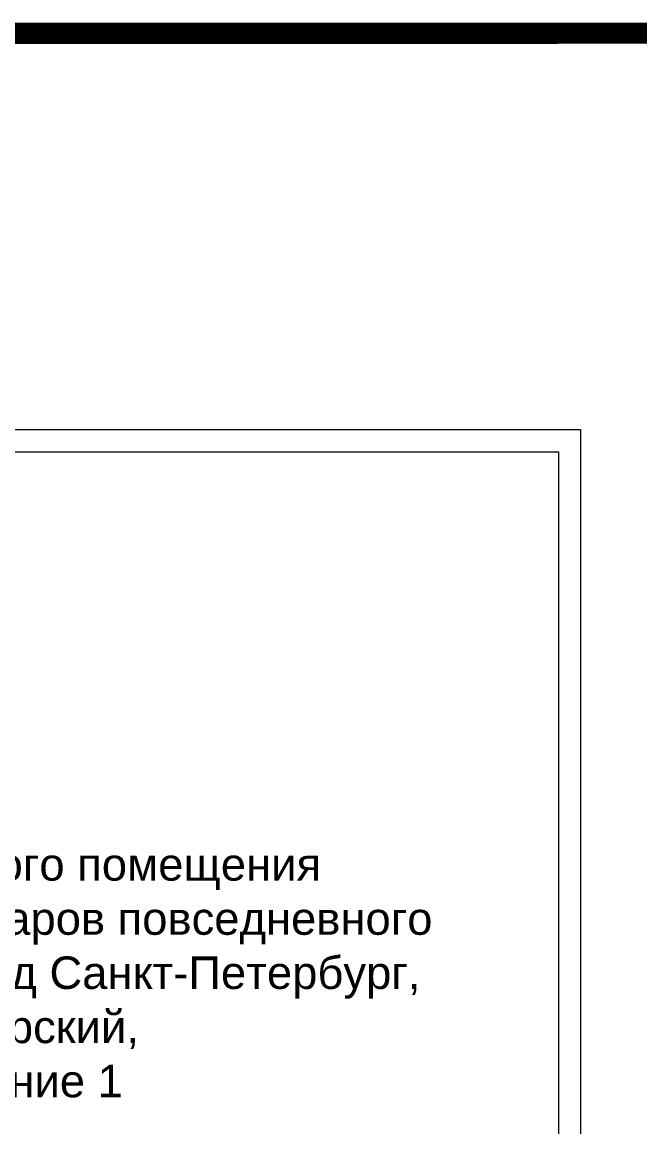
# Model space of a CAD drawing. Header units: metres. Extents: x -443 to 179, y -184 to -91.
# Drawn here: x -402.27 to -388.42, y -164.12 to -139.35 of the extents above; entities that cross this region are included whole.
import ezdxf

# ---------------------------------------------------------------- set-up
doc = ezdxf.new("R2010")
doc.units = ezdxf.units.M
doc.header["$MEASUREMENT"] = 0
doc.styles.add('GOST 2.304', font='CS_Gost2304.shx')

msp = doc.modelspace()

# ---------------------------------------------------------------- linework, layer by layer
at = {"color": 1, "linetype": 'Continuous', "lineweight": 13}
msp.add_lwpolyline([(-442.29268327, -139.59917875, 0.5, 0.2, 0), (179.07218429, -139.59917875, 0.2, 0.2, 0), (179.07218429, -183.59219554, 0.2, 0.2, 0), (-442.29268327, -183.59219554, 0.2, 0.2, 0)], format="xyseb", close=True, dxfattribs=at)
at = {"color": 7, "linetype": 'Continuous', "lineweight": 13, "flags": 128}
for points in [[(-430.74857455, -148.48575835), (-389.74857455, -148.48575835), (-389.74857455, -177.48575835), (-430.74857455, -177.48575835), (-430.74857455, -148.48575835)], [(-428.74857455, -148.98575835), (-390.24857455, -148.98575835), (-390.24857455, -176.98575835), (-428.74857455, -176.98575835), (-428.74857455, -148.98575835)]]:
    msp.add_lwpolyline(points, close=True, dxfattribs=at)

# ---------------------------------------------------------------- texts
at = {"color": 7, "linetype": 'Continuous', "lineweight": 0, "insert": (-409.58587192, -160.77653145), "char_height": 0.72857142857, "attachment_point": 5, "style": 'GOST 2.304'}
msp.add_mtext('{\\fArial|b0|i0|c204|p39;Проект перепланировки встроенного нежилого помещения\\P в многоквартирном жилом доме под магазин товаров повседневного\\P спроса Магнит ММ \\fArial|b0|i0|c0|p39;"\\fArial|b0|i0|c204|p39;Плющение\\fArial|b0|i0|c0|p39;", \\fArial|b0|i0|c204|p39;по адресу\\fArial|b0|i0|c0|p39;: \\fArial|b0|i0|c204|p39;город\\fArial|b0|i0|c0|p39; \\fArial|b0|i0|c204|p39;Санкт-Петербург\\fArial|b0|i0|c0|p39;,\\P\\fArial|b0|i0|c204|p39;муниципальный округ Южно-Приморский\\fArial|b0|i0|c0|p39;, \\fArial|b0|i0|c204|p39;\\PЛенинский проспект, дом 43, строение 1}', dxfattribs=at)

doc.saveas('drawing.dxf')
